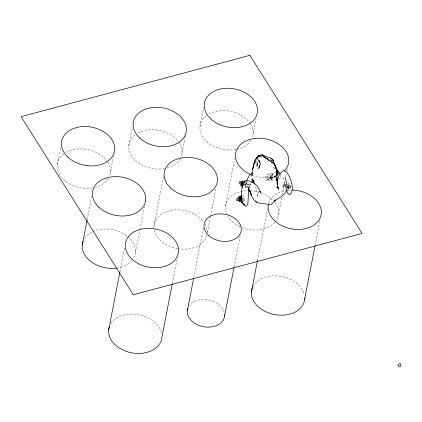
<?xml version="1.0" encoding="UTF-8"?>
<svg xmlns="http://www.w3.org/2000/svg" width="422" height="422" viewBox="0 0 422 422"><rect width="100%" height="100%" fill="white"/><g stroke="black" fill="none" stroke-linecap="round" stroke-linejoin="round"><path stroke-width="0.32" stroke-dasharray="2.11 1.58" d="M288.938 187.917L288.653 185.321L288.516 186.925L288.991 184.683L288.569 185.622L289.117 183.976L288.363 183.76L287.572 184.588L288.052 186.556L287.978 185.516L288.057 188.877L289.297 187.146L288.057 188.877L288.036 185.474L287.73 187.932L287.044 186.814M287.677 191.071L288.073 188.528L287.398 188.613L289.408 188.882L290.262 189.536L289.909 188.634L290.484 185.88L289.972 187.437L290.478 186.086L290.267 186.477L291.154 185.77M244.243 183.887L244.438 184.625M243.578 185.527L245.171 185.986L244.618 185.474L245.435 186.345L245.092 185.844L245.208 187.31L244.644 187.758L250.293 184.33L249.312 183.501L248.489 184.377L246.949 185.026L248.484 184.419L246.981 184.883M57.134 164.838L60.615 146.935M87.196 219.735L91.727 196.441M110.332 172.355L113.439 156.372M128.815 145.622L132.418 127.085M119.911 272L124.548 248.152M135.488 252.493L139.766 230.491M139.888 229.842L144.419 206.543M153.998 225.754L163.557 176.57M182.009 153.144L185.242 136.517M199.944 126.558L203.673 107.378M172.355 283.389L177.245 258.248M193.856 277.201L203.378 228.212M207.318 232.622L210.335 217.093M210.462 216.444L216.001 187.969M225.353 206.627L234.785 158.092M253.142 134.075L256.122 118.73M234.099 266.994L240.113 236.051M257.462 260.791L267.485 209.228M278.546 214.144L281.696 197.965M282.323 194.732L284.966 181.138M285.847 176.612L286.475 173.373M286.976 170.783L287.356 168.842M315.171 245.108L319.929 220.611M245.762 184.868L245.688 185.142L246.817 182.863L245.535 185.005L246.775 183.095L245.81 184.435L246.005 183.971L246.859 182.9L245.82 184.419L247.598 182.225L247.366 181.597C246.005 181.518 245.994 184.34 244.312 184.562M287.73 187.932L288.073 186.63L287.704 187.779L287.155 187.025M246.316 182.679L246.648 181.898M285.847 184.076L285.868 185.247M246.59 182.035L246.728 181.74M255.352 162.982L256.655 160.218M255.415 162.908L258.206 158.013L259.551 157.3M249.792 186.234L251.433 183.238M277.301 186.128L276.405 187.521L276.996 186.798M257.003 159.685L258.048 158.076L259.451 157.195M288.057 188.877L289.803 185.627L290.484 186.329L289.682 185.453L290.009 184.636L290.616 184.541M242.914 201.468L244.211 200.234L243.942 200.207L244.744 201.057L243.177 195.797L242.576 195.518M259.293 191.488L258.522 192.258L257.7 194.336L257.082 197.085L257.415 194.225L255.463 185.532M276.046 175.404L274.442 176.96L272.57 177.989L275.555 176.76L274.511 176.918L272.259 174.492L273.319 175.963L271.699 173.104L270.681 173.648L270.586 174.233L272.739 176.465L270.296 174.777L269.289 173.579L268.788 173.864L268.371 174.687L271.188 176.686M278.699 179.471L280.999 177.462L280.187 174.207M271.968 179.614L271.251 179.872L273.203 179.218M273.308 173.706L272.237 174.012L275.756 176.771M253.564 178.944L254.25 178.78M260.158 156.947L262.79 156.836L263.987 157.374M247.44 187.832L243.942 187.911M268.867 179.07L267.532 179.366L269.257 179.097L267.896 179.318L266.361 178.981L265.781 179.92L265.96 180.416L266.514 180.389L265.781 179.92L266.456 180.421L275.867 179.846M285.995 186.608L284.671 184.055L283.953 184.277L283.79 184.92L284.66 185.733L284.043 185.142L285.472 187.51L283.837 186.55L283.399 185.258L282.223 185.063L282.223 185.991L282.661 186.529L285.673 189.045M274.864 172.999L276.125 172.82M245.287 186.651L245.572 186.64M260.084 156.889L262.442 156.952L264.378 157.849M270.755 177.625L267.268 177.071L265.934 176.433L265.348 177.082L265.364 177.514L269.616 178.601L271.879 179.614L268.946 178.29L270.228 178.944L269.558 178.543M285.024 184.282L284.28 184.119L283.837 184.646L284.28 184.119L285.024 184.282L284.671 184.055M274.859 168.178L272.507 167.196L275.392 169.254M271.678 177.161L267.173 174.629L266.546 175.014L266.329 175.663L272.855 179.255L269.843 177.309L270.861 178.163L270.307 177.646M264.858 158.071L273.176 163.398L266.229 158.603M266.124 157.918L273.182 163.314M266.266 157.955L273.667 163.72L266.271 157.96M266.314 158.002L268.777 159.822L266.356 157.997M242.629 197.955L243.404 198.736L243.225 199.121L243.061 197.844M272.311 161.473L269.79 158.978L272.311 161.473L271.388 160.043L272.354 161.631M247.767 186.951L246.902 185.817L247.904 187.257M270.887 176.317L271.325 177.082M282.877 177.651L285.884 187.743M188.892 306.245A18.826 13.567 11 0 1 208.03 299.936A18.826 13.567 11 0 1 224.272 312.385M108.417 178.242A26.897 19.38 11 0 1 95.472 187.226M92.55 187.859A26.897 19.38 11 0 1 61.095 176.85A26.897 19.38 11 0 1 65.062 152.928M66.196 152.263A26.897 19.38 11 0 1 107.352 161.7M107.668 162.18A26.897 19.38 11 0 1 109.467 176.064M180.379 158.524A26.897 19.38 11 0 1 165.419 168.42M164.828 168.536A26.897 19.38 11 0 1 132.946 157.849A26.897 19.38 11 0 1 136.744 133.711M137.878 133.046A26.897 19.38 11 0 1 179.033 142.483M179.345 142.968A26.897 19.38 11 0 1 180.637 158.018M250.921 140.457A26.897 19.38 11 0 1 236.552 149.356M235.961 149.472A26.897 19.38 11 0 1 204.074 138.78A26.897 19.38 11 0 1 207.877 114.647M209.006 113.982A26.897 19.38 11 0 1 250.167 123.419M250.478 123.899A26.897 19.38 11 0 1 252.034 138.374M84.505 238.588A26.897 19.38 11 0 1 119.674 231.842A26.897 19.38 11 0 1 133.268 258.876M131.843 260.775A26.897 19.38 11 0 1 117.706 267.991M206.891 235.144A26.897 19.38 11 0 1 178.796 248.853M177.535 248.653A26.897 19.38 11 0 1 153.988 228.307M153.946 227.664A26.897 19.38 11 0 1 173.168 210.056A26.897 19.38 11 0 1 203.536 221.661M205.171 224.182A26.897 19.38 11 0 1 207.255 232.005M275.714 176.037A26.897 19.38 11 0 1 253.517 175.679M274.896 202.534A26.897 19.38 11 0 1 275.292 221.967M274.907 222.431A26.897 19.38 11 0 1 242.144 227.669M239.823 226.683A26.897 19.38 11 0 1 227.374 215.711M226.34 213.463A26.897 19.38 11 0 1 248.046 190.686M250.584 190.733A26.897 19.38 11 0 1 258.76 192.105M261.165 192.886A26.897 19.38 11 0 1 274.527 202.059M110.854 323.627A26.897 19.38 11 0 1 139.054 314.77A26.897 19.38 11 0 1 161.673 333.681M268.577 203.515A26.897 19.38 11 0 1 285.293 190.612M287.72 190.259A26.897 19.38 11 0 1 291.438 190.064M253.079 286.348A26.897 19.38 11 0 1 280.229 276.204A26.897 19.38 11 0 1 304.204 294.113M289.83 186.044L289.803 185.627L289.83 186.044M288.062 183.934L287.698 184.203L288.363 183.76L289.117 183.976L288.062 183.934M271.283 173.168L271.631 173.194L271.283 173.168M273.066 177.678L270.607 176.918L273.066 177.678M275.751 177.203L274.168 176.992L275.751 177.203M265.844 177.604L265.507 177.498L265.844 177.615M250.293 184.33L249.898 183.828L250.288 184.382"/><path stroke-width="0.63" d="M277.265 184.878C276.705 179.413 278.71 173.495 283.552 170.514L286.433 171.717C290.42 177.235 295.115 188.587 290.167 194.505L289.102 194.357L287.466 193.007L286.575 190.317M277.038 180.721L276.758 171.374L276.927 175.784C277.998 170.203 274.511 165.73 273.161 160.692L273.44 161.953L273.43 161.468L273.155 162.022M276.647 175.357C277.333 171.121 276.463 166.737 273.725 163.372M248.79 187.468L248.574 190.749L248.838 187.568L249.349 186.63L248.79 187.468L247.92 203.626L246.933 205.609L245.873 206.326L241.811 202.375L238.187 200.387L239.939 201.083L238.277 200.403L236.832 200.64L236.209 199.801L237.09 198.767L238.298 199.617L241.817 200.492M262.674 155.565C263.048 155.106 261.724 155.09 262.194 155.56M252.446 168.251L251.86 176.079L252.319 173.875M82.29 244.976L87.069 220.384M108.639 330.015L119.79 272.649M172.234 284.032L161.832 337.531A26.897 19.38 11 0 1 131.263 352.739A26.897 19.38 11 0 1 109.287 326.908M187.342 310.713L193.603 278.488M224.578 315.978L233.973 267.638M251.449 291.729L257.462 260.791M304.647 299.251L315.044 245.752M259.467 165.524L258.786 168.61L260.458 163.794L260.147 162.929L258.813 161.716L259.736 162.734L259.219 161.921M244.929 181.175L244.407 182.515L244.987 181.001L244.507 180.769C242.792 181.138 244.428 183.581 242.734 184.688M276.742 175.425L277.75 171.954L276.289 169.306M244.823 181.56L244.507 182.209M253.854 166.215L252.456 169.354L254.883 162.111L256.618 157.944L257.773 156.319C258.195 155.138 266.741 154.816 260.622 155.27L262.584 155.212L265.834 158.097L262.7 155.154L260.891 155.27M253.147 166.289L253.78 164.211L253.517 165.313C254.039 162.618 254.556 159.374 256.951 157.712L256.154 158.45L257.499 156.599L258.987 155.723L262.094 155.417M273.314 161.805C273.387 157.026 265.813 157.448 263.017 154.964L261.186 155.27M252.456 169.354L253.786 166.352M251.676 182.721L252.878 180.115M246.427 180.816L249.518 175.209L252.662 172.719M243.362 184.287L242.217 185.643M258.929 155.998L258.744 156.187L259.514 155.686L259.134 155.903M271.99 158.725L271.604 158.925M274.3 200.898L275.666 199.907L270.924 204.67L268.408 204.353M274.384 200.893C279.216 197.654 286.248 195.228 286.754 188.455C287.171 184.551 286.084 180.822 285.082 177.108M242.497 185.569L241.616 185.685L241.996 185.648M242.117 185.58L242.729 185.638M267.469 204.19L257.995 202.898L256.323 202.106L254.83 200.925L252.203 197.216L249.502 190.048L251.169 195.033L250.035 191.625M242.202 199.68L239.538 198.213L241.057 199.369L238.778 197.095L237.871 197.406L237.961 198.604L239.279 198.952L241.516 200.429M251.881 179.345L252.535 179.677L254.086 182.125L252.05 178.791L254.735 183.971M242.919 187.526L241.458 186.577L239.058 182.336L239.3 181.734L240.482 181.692L240.54 183.032L241.616 184.757L241.806 182.357L241.848 184.166L241.5 181.428L241.764 180.901L242.84 181.196L242.529 182.425L242.951 185.052M241.7 198.773L240.508 197.791L239.849 196.357L239.258 196.947L239.3 197.58L241.046 199.3L240.049 198.176L240.814 199.031M241.569 200.371L240.725 199.685L241.489 200.466M255.331 201.046L256.323 202.106L255.532 201.247M276.41 169.069L278.689 171.538L280.187 174.207M256.687 165.804L257.341 166.674M276.8 170.382L276.231 169.602L278.393 173.453L276.8 170.382L277.75 171.954M241.716 198.082L241.136 197.238L242.07 198.699L241.352 197.475L240.276 196.9L240.197 196.156L241.205 195.776L241.737 196.816M273.751 163.562L275.529 166.326L276.864 171.232L276.141 169.47M259.915 191.567L260.448 192.458C258.617 186.149 252.92 180.463 246.063 180.516C240.477 185.954 241.062 195.528 242.629 202.549M259.957 191.409L260.448 192.458M248.574 188.217L250.494 193.128M277.502 186.239L278.731 189.272L277.539 186.318M259.124 156.388L258.997 156.077L259.498 156.298M277.497 186.213L278.114 187.774M242.893 184.825L242.523 182.404L242.972 185.121M259.562 162.391L258.86 159.912L259.235 161.79M277.539 187.173L277.702 188.096L276.7 177.588L276.927 180.669M242.529 184.319L242.597 181.871L242.471 183.881M224.62 314.791A18.826 13.567 11 0 1 203.884 326.76A18.826 13.567 11 0 1 187.843 308.403M116.493 268.17A26.897 19.38 11 0 1 90.276 261.023A26.897 19.38 11 0 1 83.155 241.268M250.584 174.529A26.897 19.38 11 0 1 238.694 146.513A26.897 19.38 11 0 1 275.93 142.499A26.897 19.38 11 0 1 284.275 170.894M292.071 190.069A26.897 19.38 11 0 1 321.369 211.997A26.897 19.38 11 0 1 292.652 229.067A26.897 19.38 11 0 1 268.413 204.132M304.705 297.979A26.897 19.38 11 0 1 274.073 314.459A26.897 19.38 11 0 1 252.556 287.435M398.03 365.141C401.111 370.906 402.277 359.824 398.03 365.141M257.626 164.211L257.357 165.582L256.819 164.205L257.246 162.723L257.626 164.211M257.858 156.293L256.576 158.34L257.816 156.367L258.607 156.056L257.858 156.293M249.882 55.34L21.1 116.667L133.315 294.741L362.097 233.413L249.882 55.34M238.472 197.153L238.899 197.232L238.472 197.153M262.7 155.154L263.233 155.839L262.7 155.154M241.679 202.112L241.168 201.637L244.48 205.229L241.679 202.112M273.256 160.323L272.501 159.231L273.519 161.32L273.256 160.323M208.568 235.334A18.826 13.567 11 0 0 240.282 233.667A18.826 13.567 11 0 0 219.023 213.864A18.826 13.567 11 0 0 208.568 235.334M68 157.237A26.897 19.38 11 0 0 113.307 154.858A26.897 19.38 11 0 0 82.934 126.563A26.897 19.38 11 0 0 68 157.237M139.682 138.026A26.897 19.38 11 0 0 184.989 135.641A26.897 19.38 11 0 0 154.616 107.352A26.897 19.38 11 0 0 139.682 138.026M210.81 118.957A26.897 19.38 11 0 0 256.117 116.577A26.897 19.38 11 0 0 225.749 88.282A26.897 19.38 11 0 0 210.81 118.957M98.996 207.334A26.897 19.38 11 0 0 144.303 204.95A26.897 19.38 11 0 0 113.935 176.66A26.897 19.38 11 0 0 98.996 207.334M170.704 188.112A26.897 19.38 11 0 0 216.011 185.733A26.897 19.38 11 0 0 185.638 157.438A26.897 19.38 11 0 0 170.704 188.112M131.817 259.066A26.897 19.38 11 0 0 177.124 256.681A26.897 19.38 11 0 0 146.756 228.392A26.897 19.38 11 0 0 131.817 259.066"/></g></svg>
